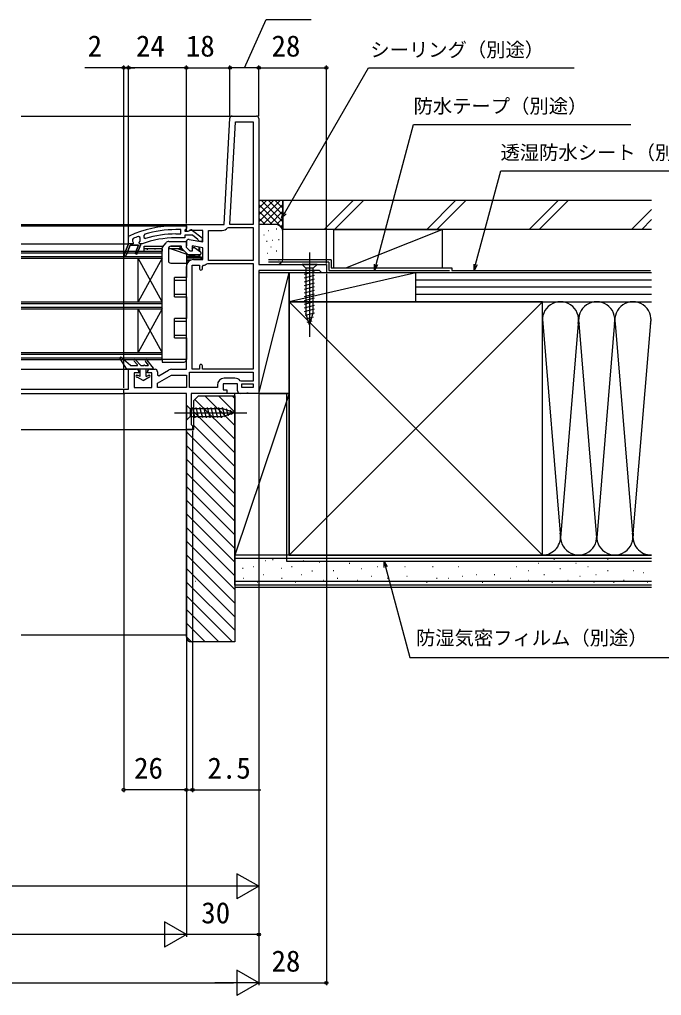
# Model space of a CAD drawing. Units: millimetres, scale not verified. Extents: x -525 to 525, y -783 to 778.
# Drawn here: x 108.8 to 374.8, y 7.7 to 412.3 of the extents above; entities that cross this region are included whole.
import ezdxf
from ezdxf.enums import TextEntityAlignment as Align

# ---------------------------------------------------------------- set-up
doc = ezdxf.new("R2010")
doc.units = ezdxf.units.MM
doc.header["$LTSCALE"] = 4
for name, color, linetype in [('0-3_YKK_11', 7, 'Continuous'), ('0-5_YKK_12', 2, 'Continuous'), ('0-6_YKK_13', 4, 'Continuous'), ('0-8_YKK_D', 6, 'Continuous'), ('0-A_YSS_K', 3, 'Continuous'), ('0-B_YSS_KE', 3, 'Continuous')]:
    doc.layers.add(name, color=color, linetype=linetype)
doc.styles.add('ＭＳ ゴシック', font='')
doc.styles.get('ＭＳ ゴシック').set_extended_font_data('MS Gothic')

msp = doc.modelspace()

# ---------------------------------------------------------------- linework, layer by layer
at = {"layer": '0-3_YKK_11'}
for p, q in [((196.949, 372.291), (207, 372.291)), ((162.8, 267.291), (165, 267.291)), ((198.1, 263.591), (193.7, 263.591))]:
    msp.add_line(p, q, dxfattribs=at)
for points in [[(179.174, 321.076), (184.8, 320.083), (184.8, 324.891), (179.444, 324.891), (178.576, 324.349), (178, 324.668), (178, 327.291), (193.642, 327.291), (195.95, 371.343)], [(208, 371.291), (208, 310.691), (236, 310.691), (236, 307.291), (234.1, 307.291), (233.6, 307.791), (233.1, 308.291), (208, 308.291), (208, 257.291), (203.758, 257.291), (203.575, 257.411), (203.025, 257.411), (202.842, 257.291), (200.2, 257.291)], [(173.633, 326.789), (178.001, 326.789), (178.001, 325.689), (177.563, 325.193), (177.301, 324.895), (177.301, 324.489), (178.701, 324.489), (179.101, 324.689)], [(173.633, 323.389), (175.701, 323.389), (175.701, 325.189), (173.633, 325.189)], [(180.517, 324.876), (184.501, 321.764), (184.501, 320.289), (183.399, 320.289), (182.9, 320.764), (182.708, 321.134), (180.462, 322.889), (177.301, 322.889), (177.301, 321.789), (173.633, 321.789)], [(205.6, 312.391), (187.2, 312.391), (187.2, 324.891), (192.865, 324.891)], [(195.076, 325.914), (195.458, 326.091), (205.6, 326.091), (205.6, 312.391)], [(155.901, 321.494), (155.601, 321.036), (155.601, 320.364), (155.976, 319.879), (155.901, 319.289), (154.001, 319.289), (152.229, 314.837), (154.001, 319.289), (154.001, 322.071), (154.29, 322.525)], [(152.972, 314.541), (154.663, 318.789), (158.14, 318.789), (156.766, 315.337), (157.509, 315.041), (159.001, 318.789), (159.001, 319.289), (158.501, 319.289), (158.426, 319.879), (158.801, 320.364), (158.801, 320.389), (158.801, 321.924), (158.126, 322.393)], [(160.756, 323.281), (160.401, 322.802), (160.401, 321.965), (161.048, 321.488)], [(180.9, 312.791), (184.8, 312.791), (184.8, 317.646), (180.4, 318.422), (180.4, 316.291), (179.5, 316.291), (178, 317.791), (178, 320.091)], [(159.618, 319.319), (159.447, 319.289), (159.001, 319.289), (159.001, 318.789), (157.509, 315.041), (156.766, 315.337), (158.14, 318.789), (154.663, 318.789), (152.972, 314.541)], [(171.973, 267.291), (178, 267.291), (178, 309.891)], [(183.4, 268.691), (183.4, 267.291), (180.4, 267.291), (180.4, 310.391), (183.4, 310.391), (183.4, 308.991)], [(205.6, 311.191), (205.6, 267.291), (184.6, 267.291), (184.6, 268.691)], [(184.6, 308.991), (184.6, 309.906), (185.048, 310.404)], [(186.455, 311.053), (186.8, 311.191), (205.6, 311.191)], [(199.2, 258.291), (199.2, 261.191), (193.2, 261.191), (193.2, 258.791), (194.8, 258.791), (194.8, 257.291), (180, 257.291), (180, 244.382), (180.25, 244.087), (180.5, 243.791), (180.5, 242.291), (178, 242.291), (178, 257.291), (152, 257.291), (152, 259.091), (154, 259.091), (154, 267.291), (157.3, 267.291)], [(158.3, 266.291), (158.3, 265.791), (156.4, 265.791), (156.4, 259.791), (163.6, 259.791), (163.6, 265.791), (161.8, 265.791), (161.8, 266.291)], [(166, 266.291), (166, 264.945), (166.567, 264.618), (170.523, 266.902)], [(179.2, 266.091), (205.6, 266.091), (205.6, 262.391), (200.692, 262.391), (200.31, 262.569)], [(190.8, 260.691), (190.8, 259.691), (179.2, 259.691), (179.2, 266.091)]]:
    msp.add_lwpolyline(points, dxfattribs=at)
for points in [[(196.045, 327.291), (198.278, 369.891), (205.6, 369.891), (205.6, 327.291)], [(178, 259.691), (166, 259.691), (166, 261.519), (171.839, 264.891), (178, 264.891)], [(205.6, 259.691), (201, 259.691), (201, 261.191), (205.6, 261.191)]]:
    msp.add_lwpolyline(points, close=True, dxfattribs=at)
for centre, radius, start, end in [((196.949, 371.291), 1, 90, 176.99997), ((207, 371.291), 1, 0.00001, 89.99999), ((173.633, 280.789), 46, 90.00001, 114.86598), ((173.633, 280.789), 44.4, 89.99999, 106.86019), ((179.901, 324.089), 1, 51.91328, 143.13011), ((192.865, 327.791), 2.9, 269.99999, 319.67978), ((173.633, 280.789), 44.4, 110.44221, 113.53922), ((173.633, 280.789), 41, 89.99999, 109.98888), ((173.633, 280.789), 42.6, 89.99999, 107.18277), ((179, 320.091), 1, 80.00002, 180), ((152.601, 314.689), 0.4, 158.30059, 338.30061), ((152.601, 314.689), 0.4, 158.30059, 338.30061), ((180.9, 309.891), 2.9, 90.00001, 179.99999), ((184, 308.991), 0.6, 179.99999, 0.00001), ((184.8, 312.791), 2.4, 275.9378, 313.60284), ((157.3, 266.291), 1, 0.00001, 89.99999), ((162.8, 266.291), 1, 90.00001, 179.99999), ((165, 266.291), 1, 0.00001, 89.99999), ((171.973, 264.391), 2.9, 89.99998, 119.99999), ((184, 268.691), 0.6, 359.99999, 180.00001), ((193.7, 260.691), 2.9, 90.00001, 179.99999), ((198.1, 260.691), 2.9, 40.36099, 89.99999), ((200.2, 258.291), 1, 180.00001, 269.99999)]:
    msp.add_arc(centre, radius, start, end, dxfattribs=at)
at = {"layer": '0-5_YKK_12'}
for p, q in [((109.5, 372.291), (196.949, 372.291)), ((109.5, 327.291), (178.5, 327.291)), ((109.5, 326.789), (177.501, 326.789)), ((109.5, 319.291), (154.001, 319.291)), ((109.502, 316.291), (168.001, 316.291)), ((109.502, 315.591), (168.001, 315.591)), ((168.001, 292.291), (168.001, 316.291)), ((168.001, 271.291), (168.001, 316.291)), ((109.502, 313.991), (168.001, 313.991)), ((109.502, 313.291), (168.001, 313.291)), ((158.001, 295.291), (158.001, 313.291)), ((168.001, 295.291), (158.001, 313.291)), ((168.001, 313.291), (158.001, 295.291)), ((109.502, 295.291), (168.001, 295.291)), ((109.502, 294.591), (168.001, 294.591)), ((109.502, 292.991), (168.001, 292.991)), ((109.502, 292.291), (168.001, 292.291)), ((158.001, 274.291), (158.001, 292.291)), ((168.001, 274.291), (158.001, 292.291)), ((168.001, 292.291), (158.001, 274.291)), ((109.502, 274.291), (168.001, 274.291)), ((109.502, 273.591), (168.001, 273.591)), ((109.502, 271.991), (168.001, 271.991)), ((109.502, 271.291), (168.001, 271.291)), ((109.5, 267.291), (154.5, 267.291)), ((109.5, 259.091), (152.5, 259.091)), ((109.5, 257.291), (152.5, 257.291)), ((200.2, 257.291), (194.3, 257.291)), ((109.5, 242.298), (178.5, 242.291))]:
    msp.add_line(p, q, dxfattribs=at)
at = {"layer": '0-6_YKK_13'}
for p, q in [((168.066, 317.873), (169.55, 319.728)), ((170.721, 320.291), (177.8, 320.291)), ((178.02, 320.291), (178, 320.291)), ((178, 320.091), (178, 320.291)), ((178, 320.091), (178, 318.498)), ((160.8, 317.291), (160.5, 317.291)), ((160.5, 316.29), (160.5, 317.291)), ((160.5, 316.29), (168, 316.29)), ((160.8, 318.291), (168.4, 318.291)), ((168, 317.291), (160.8, 317.291)), ((161.732, 316.946), (161.732, 316.846)), ((164.907, 317.046), (164.907, 316.946)), ((168, 271.291), (168, 317.686)), ((168, 317.291), (168, 316.29)), ((170.5, 317.291), (170.5, 312.291)), ((176.172, 317.291), (170.5, 317.291)), ((170.5, 316.29), (170.5, 316.29)), ((170.75, 317.952), (170.75, 317.291)), ((175.8, 318.291), (171.5, 318.291)), ((171.5, 318.291), (171.6, 318.291)), ((171.6, 318.291), (175.8, 318.291)), ((174.539, 317.291), (177.013, 316.449)), ((174.539, 317.291), (176.172, 317.291)), ((175.25, 318.291), (175.25, 317.291)), ((176, 317.67), (176, 318.091)), ((178.525, 314.937), (176.146, 317.316)), ((180.4, 317.098), (180.742, 317.691)), ((180.915, 317.791), (181.237, 317.791)), ((181.352, 317.755), (183.872, 315.99)), ((183.2, 317.929), (183.2, 316.461)), ((183.5, 316.25), (183.5, 317.876)), ((184, 315.744), (184, 315.091)), ((229, 315.691), (229, 280.691)), ((178, 315.463), (178, 311.291)), ((179.842, 312.591), (178, 312.591)), ((178, 312.291), (179.272, 312.291)), ((184, 313.791), (178.3, 313.791)), ((178.3, 313.791), (178.3, 313.491)), ((178.3, 313.491), (184, 313.491)), ((183.7, 314.791), (178.879, 314.791)), ((183.2, 314.791), (183.2, 314.091)), ((183.2, 314.091), (183.5, 314.091)), ((183.5, 314.091), (183.5, 314.791)), ((184, 313.491), (184, 312.791)), ((184.3, 312.791), (184.3, 313.491)), ((171.5, 311.291), (178, 311.291)), ((178, 311.291), (178, 305.291)), ((232.1, 310.691), (225.9, 310.691)), ((225.9, 310.691), (227.45, 309.141)), ((226.9, 306.714), (231.1, 307.84)), ((227.45, 309.141), (227.45, 290.607)), ((230.55, 309.141), (227.45, 309.141)), ((232.1, 310.691), (230.55, 309.141)), ((230.55, 290.607), (230.55, 309.141)), ((173, 297.291), (173, 305.291)), ((178, 305.291), (173, 305.291)), ((226.9, 305.161), (231.1, 306.287)), ((226.9, 303.608), (231.1, 304.734)), ((226.9, 302.056), (231.1, 303.181)), ((226.9, 300.503), (231.1, 301.628)), ((226.9, 298.95), (231.1, 300.075)), ((178, 298.291), (173, 298.291)), ((173, 297.291), (178, 297.291)), ((178, 297.291), (178, 298.291)), ((178, 297.291), (178, 288.291)), ((226.9, 297.397), (231.1, 298.522)), ((226.9, 295.844), (231.1, 296.969)), ((226.9, 294.291), (231.1, 295.416)), ((226.9, 292.738), (231.1, 293.863)), ((226.9, 291.185), (231.1, 292.311)), ((173, 280.291), (173, 288.291)), ((178, 288.291), (173, 288.291)), ((227.159, 289.702), (231.1, 290.758)), ((229, 285.691), (227.45, 290.607)), ((227.61, 288.27), (230.646, 289.083)), ((228.062, 286.838), (230.112, 287.387)), ((229, 285.691), (230.55, 290.607)), ((178, 281.291), (173, 281.291)), ((173, 280.291), (178, 280.291)), ((178, 280.291), (178, 281.291)), ((178, 280.291), (178, 271.291)), ((153.3, 267.291), (150.446, 271.831)), ((154.844, 268.839), (150.895, 272.219)), ((159.041, 268.855), (156.893, 271.163)), ((161.615, 271.137), (164.237, 267.775)), ((168, 271.291), (168, 270.291)), ((178, 271.291), (168, 271.291)), ((164, 267.291), (153.3, 267.291)), ((154.974, 268.791), (157.548, 268.791)), ((157.695, 269.127), (156.307, 270.618)), ((158.8, 264.236), (158.8, 267.291)), ((159.187, 268.791), (160.322, 268.791)), ((160.722, 268.791), (162.015, 268.791)), ((162.173, 269.113), (160.984, 270.646)), ((161.3, 264.236), (161.3, 267.291)), ((168, 270.291), (177, 270.291)), ((157.5, 264.791), (157.732, 264.791)), ((157.5, 263.991), (157.625, 263.991)), ((160.05, 262.591), (157.625, 263.991)), ((158.8, 264.236), (157.932, 264.737)), ((160.05, 262.591), (162.475, 263.991)), ((161.3, 264.236), (162.168, 264.737)), ((162.368, 264.791), (162.6, 264.791)), ((162.475, 263.991), (162.6, 263.991)), ((178, 252.39), (178, 246.19)), ((178, 252.39), (179.55, 250.84)), ((181.635, 247.19), (180.51, 251.39)), ((183.188, 247.19), (182.063, 251.39)), ((184.741, 247.19), (183.616, 251.39)), ((186.294, 247.19), (185.169, 251.39)), ((187.847, 247.19), (186.721, 251.39)), ((189.4, 247.19), (188.274, 251.39)), ((190.953, 247.19), (189.827, 251.39)), ((192.506, 247.191), (191.38, 251.39)), ((193.989, 247.449), (192.933, 251.391)), ((195.421, 247.901), (194.608, 250.937)), ((173, 249.29), (203, 249.291)), ((178, 246.19), (179.55, 247.74)), ((193.084, 250.841), (179.55, 250.84)), ((179.55, 250.84), (179.55, 247.74)), ((179.55, 247.74), (193.084, 247.741)), ((198, 249.291), (193.084, 250.841)), ((198, 249.291), (193.084, 247.741)), ((196.853, 248.352), (196.304, 250.402))]:
    msp.add_line(p, q, dxfattribs=at)
for points in [[(160.5, 317.291), (160.5, 318.291), (160.8, 318.291)], [(180.017, 314.371), (171.435, 317.291), (170.5, 317.291)], [(183.2, 313.791), (183.2, 314.091), (178, 314.091)], [(184.3, 313.491), (184, 313.491), (184, 313.791)], [(173, 304.291), (178, 304.291), (178, 305.291)], [(173, 287.291), (178, 287.291), (178, 288.291)]]:
    msp.add_lwpolyline(points, dxfattribs=at)
for centre, radius, start, end in [((170.721, 318.791), 1.5, 90, 141.34019), ((177.8, 320.091), 0.2, 0, 90), ((168.3, 317.686), 0.3, 141.34019, 180), ((171.5, 317.291), 1, 90, 180), ((175.8, 318.091), 0.2, 0, 90), ((176.5, 317.67), 0.5, 180, 225), ((180.915, 317.591), 0.2, 90, 150), ((181.237, 317.591), 0.2, 55, 90), ((183.7, 315.744), 0.3, 0, 55), ((171.5, 312.291), 1, 180, 270), ((178.3, 314.091), 0.3, 180, 270), ((178.3, 314.091), 0.6, 240, 270), ((178.879, 315.291), 0.5, 225, 270), ((180.5, 315.791), 1.5, 251.20957, 318.18969), ((183.8, 314.091), 0.3, 180, 270), ((183.7, 315.091), 0.3, 270, 0), ((184, 313.491), 0.3, 0, 90), ((150.7, 271.991), 0.3, 49.43895, 212.15282), ((156.6, 270.891), 0.4, 42.9326, 222.9326), ((161.3, 270.891), 0.4, 37.94551, 217.81232), ((177, 271.291), 1, 270, 0), ((154.974, 268.991), 0.2, 229.43895, 270), ((157.548, 268.991), 0.2, 270, 42.9326), ((159.187, 268.991), 0.2, 222.9326, 270), ((160.522, 268.791), 0.2, 0, 180), ((162.015, 268.991), 0.2, 270, 37.81232), ((164, 267.591), 0.3, 270, 37.94551), ((157.5, 264.391), 0.4, 90, 270), ((157.732, 264.391), 0.4, 60, 90), ((162.368, 264.391), 0.4, 90, 120), ((162.6, 264.391), 0.4, 270, 90)]:
    msp.add_arc(centre, radius, start, end, dxfattribs=at)
at = {"layer": '0-8_YKK_D'}
for p, q in [((152.005, 259.665), (152.005, 393.291)), ((154.001, 321.336), (154.001, 393.291)), ((154.001, 321.279), (154.001, 393.291)), ((178, 327.791), (178, 393.291)), ((178, 327.791), (178, 393.291)), ((196, 372.343), (196, 393.291)), ((196, 372.343), (196, 393.291)), ((208, 372.291), (208, 393.291)), ((208, 372.291), (208, 393.291)), ((236, 311.191), (236, 393.291)), ((152.005, 392.291), (135.951, 392.291)), ((154.001, 392.291), (152.005, 392.291)), ((178, 392.291), (154.001, 392.291)), ((154.001, 392.291), (156.551, 392.291)), ((178, 392.291), (196, 392.291)), ((208, 392.291), (196, 392.291)), ((208, 392.291), (236, 392.291)), ((236, 306.905), (236, 11.94)), ((152, 257.027), (152, 91.94)), ((208, 256.791), (208, 11.94)), ((178, 241.791), (178, 31.94)), ((178, 241.791), (178, 91.94)), ((178, 241.791), (178, 31.94)), ((180.5, 241.841), (180.5, 91.94)), ((208, 242.68), (208, 31.94)), ((208, 242.541), (208, 11.94)), ((208, 242.541), (208, 51.94)), ((178, 221.791), (178, 91.94)), ((178, 92.94), (152, 92.94)), ((178, 92.94), (175.45, 92.94)), ((178, 92.94), (180.5, 92.94)), ((180.5, 92.94), (208.827, 92.94)), ((208, 52.94), (198.907, 58.19)), ((198.907, 58.19), (198.907, 47.69)), ((197.5, 52.94), (18.5, 52.94)), ((208, 52.94), (189.813, 52.94)), ((208, 52.94), (198.907, 47.69)), ((178, 32.94), (168.907, 38.19)), ((168.907, 38.19), (168.907, 27.69)), ((167.5, 32.94), (-267.5, 32.94)), ((178, 32.94), (159.813, 32.94)), ((178, 32.94), (168.907, 27.69)), ((208, 32.94), (178, 32.94)), ((208, 12.94), (198.907, 18.19)), ((198.907, 18.19), (198.907, 7.69)), ((-297.5, 12.94), (197.5, 12.94)), ((208, 12.94), (189.813, 12.94)), ((208, 12.94), (198.907, 7.69)), ((208, 12.94), (236, 12.94))]:
    msp.add_line(p, q, dxfattribs=at)
for points in [[(202, 392.291), (210.986, 412.291), (229.713, 412.291)], [(217.436, 329.916), (218.711, 332.124), (253.448, 392.291), (338.694, 392.291)], [(255.887, 308.291), (256.547, 310.754), (272.076, 368.708), (362.121, 368.708)], [(297.153, 308.291), (297.813, 310.754), (308.215, 349.573), (416.79, 349.573)], [(219.303, 331.783), (217.436, 329.916), (218.12, 332.466)], [(257.207, 310.577), (255.887, 308.291), (255.887, 310.931)], [(298.473, 310.577), (297.153, 308.291), (297.153, 310.931)], [(259.882, 185.151), (259.882, 187.791), (261.202, 185.504)], [(259.882, 187.791), (260.542, 185.328), (270.601, 147.787), (392.421, 147.787)]]:
    msp.add_lwpolyline(points, dxfattribs=at)
for centre in [(152.005, 392.291), (154.001, 392.291), (154.001, 392.291), (178, 392.291), (178, 392.291), (196, 392.291), (196, 392.291), (208, 392.291), (208, 392.291), (236, 392.291), (152, 92.94), (178, 92.94), (178, 92.94), (180.5, 92.94), (208, 32.94), (236, 12.94)]:
    msp.add_circle(centre, 0.637, dxfattribs=at)
at = {"layer": '0-A_YSS_K'}
for p, q in [((208, 336.918), (208.373, 337.291)), ((218, 337.291), (208, 337.291)), ((208, 328.433), (216.858, 337.291)), ((208, 331.261), (214.029, 337.291)), ((208, 334.09), (211.201, 337.291)), ((209.142, 337.291), (218, 328.433)), ((211.971, 337.291), (218, 331.261)), ((214.799, 337.291), (218, 334.09)), ((217.627, 337.291), (218, 336.918)), ((218, 324.291), (218, 337.291)), ((247.11, 337.291), (235.11, 325.291)), ((251.353, 337.291), (239.353, 325.291)), ((289.537, 337.291), (277.537, 325.291)), ((293.779, 337.291), (281.779, 325.291)), ((331.963, 337.291), (319.963, 325.291)), ((336.206, 337.291), (324.206, 325.291)), ((208, 335.604), (218, 325.604)), ((208, 332.776), (213.485, 327.291)), ((209.686, 327.291), (218, 335.604)), ((212.515, 327.291), (218, 332.776)), ((370.658, 333.559), (362.389, 325.291)), ((208, 329.948), (210.675, 327.273)), ((215.325, 327.273), (218, 329.948)), ((370.658, 329.317), (366.632, 325.291)), ((215, 327.291), (208, 327.291)), ((211.857, 324.795), (212.057, 324.795)), ((215.195, 325.463), (215.395, 325.463)), ((217.205, 326.325), (218, 327.119)), ((218, 313.3), (218, 324.291)), ((239, 325.291), (239, 309.291)), ((239, 325.291), (284, 325.291)), ((244, 309.291), (284, 325.291)), ((284, 325.291), (284, 309.291)), ((210.001, 322.965), (210.201, 322.965)), ((211.189, 320.456), (211.389, 320.456)), ((213.526, 320.79), (213.726, 320.79)), ((216.196, 321.123), (216.396, 321.123)), ((212.923, 317.997), (213.123, 317.997)), ((215.195, 316.45), (215.395, 316.45)), ((211.523, 315.449), (211.723, 315.449)), ((213.192, 311.777), (213.392, 311.777)), ((216.196, 312.608), (216.396, 312.608)), ((208.3, 310.691), (215, 310.691)), ((208, 257.291), (220.5, 307.291)), ((273, 307.291), (220.5, 295.291)), ((284, 307.291), (239, 307.291)), ((370.658, 307.291), (273, 307.291)), ((273, 295.291), (273, 307.291)), ((370.658, 304.291), (273, 304.291)), ((370.658, 301.291), (273, 301.291)), ((370.658, 298.291), (273, 298.291)), ((220.5, 190.291), (325.5, 295.291)), ((220.5, 295.291), (325.5, 190.291)), ((273, 295.291), (370.658, 295.291)), ((325.5, 295.291), (370.658, 295.291)), ((325.506, 288.096), (332.842, 199.322)), ((363, 197.41), (370.501, 288.184)), ((340.342, 286.259), (333, 197.41)), ((348, 197.41), (340.658, 286.259)), ((355.39, 286.846), (348, 197.41)), ((355.661, 286.225), (363, 197.41)), ((185.631, 256.29), (198, 243.921)), ((191.288, 256.29), (198, 249.578)), ((196.945, 256.29), (198, 255.234)), ((220.5, 257.291), (198, 257.291)), ((198, 190.291), (198, 257.291)), ((220.5, 257.291), (198, 190.291)), ((220.5, 190.291), (220.5, 257.291)), ((181.487, 254.777), (198, 238.264)), ((181, 249.607), (198, 232.607)), ((181, 243.95), (198, 226.95)), ((178, 241.293), (198, 221.293)), ((178, 235.636), (198, 215.636)), ((178, 229.98), (198, 209.98)), ((178, 224.323), (198, 204.323)), ((178, 218.666), (198, 198.666)), ((178, 213.009), (198, 193.009)), ((178, 207.352), (198, 187.352)), ((178, 201.695), (198, 181.695)), ((178, 196.038), (198, 176.038)), ((178, 190.382), (198, 170.382)), ((220.5, 190.291), (198, 190.291)), ((325.5, 190.291), (370.658, 190.291)), ((370.658, 188.791), (198, 188.791)), ((210.565, 188.071), (210.765, 188.071)), ((213.684, 188.461), (213.884, 188.461)), ((226.481, 188.071), (226.681, 188.071)), ((233.108, 187.292), (233.308, 187.292)), ((237.199, 187.725), (237.399, 187.725)), ((245.44, 186.901), (245.64, 186.901)), ((261.924, 187.725), (262.124, 187.725)), ((274.217, 187.725), (274.417, 187.725)), ((284.931, 187.725), (285.131, 187.725)), ((298.118, 187.725), (298.318, 187.725)), ((307.184, 187.725), (307.384, 187.725)), ((323.667, 186.901), (323.867, 186.901)), ((330.26, 188.549), (330.46, 188.549)), ((339.326, 186.901), (339.526, 186.901)), ((352.512, 188.549), (352.712, 188.549)), ((359.106, 187.725), (359.306, 187.725)), ((368.996, 187.725), (369.196, 187.725)), ((178, 184.725), (198, 164.725)), ((201.275, 184.843), (201.475, 184.843)), ((205.623, 185.577), (205.823, 185.577)), ((209.744, 182.28), (209.944, 182.28)), ((217.192, 184.843), (217.392, 184.843)), ((221.54, 185.577), (221.74, 185.577)), ((225.661, 182.28), (225.861, 182.28)), ((229.989, 183.674), (230.189, 183.674)), ((238.847, 183.928), (239.047, 183.928)), ((250.385, 184.753), (250.585, 184.753)), ((256.979, 185.577), (257.179, 185.577)), ((268.448, 185.577), (268.648, 185.577)), ((279.986, 185.577), (280.186, 185.577)), ((290.701, 185.577), (290.9, 185.577)), ((298.118, 182.28), (298.318, 182.28)), ((305.535, 182.28), (305.735, 182.28)), ((314.601, 185.577), (314.801, 185.577)), ((319.546, 183.928), (319.746, 183.928)), ((326.139, 182.28), (326.339, 182.28)), ((332.733, 184.753), (332.933, 184.753)), ((344.271, 185.577), (344.471, 185.577)), ((347.568, 182.28), (347.768, 182.28)), ((352.512, 183.928), (352.713, 183.928)), ((363.227, 183.928), (363.427, 183.928)), ((367.347, 183.104), (367.547, 183.104)), ((178, 179.068), (198, 159.068)), ((181.584, 179.386), (181.784, 179.386)), ((370.658, 179.291), (198, 179.291)), ((198.547, 179.386), (198.747, 179.386)), ((201.503, 180.632), (201.703, 180.632)), ((207.272, 178.983), (207.472, 178.983)), ((214.463, 179.386), (214.663, 179.386)), ((217.419, 180.632), (217.619, 180.632)), ((223.188, 178.983), (223.388, 178.983)), ((229.8, 179.386), (230, 179.386)), ((234.726, 179.808), (234.926, 179.808)), ((240.495, 180.632), (240.695, 180.632)), ((248.737, 179.808), (248.937, 179.808)), ((254.506, 181.456), (254.706, 181.456)), ((261.099, 180.632), (261.299, 180.632)), ((269.272, 181.456), (269.472, 181.456)), ((277.514, 178.983), (277.714, 178.983)), ((281.635, 180.632), (281.835, 180.632)), ((286.58, 180.632), (286.78, 180.632)), ((292.349, 181.456), (292.549, 181.456)), ((300.59, 178.983), (300.79, 178.983)), ((312.129, 180.632), (312.329, 180.632)), ((319.546, 179.808), (319.746, 179.808)), ((329.436, 178.983), (329.636, 178.983)), ((336.029, 179.808), (336.229, 179.808)), ((340.974, 181.456), (341.174, 181.456)), ((346.743, 178.983), (346.943, 178.983)), ((354.985, 178.983), (355.185, 178.983)), ((359.106, 179.808), (359.306, 179.808)), ((368.996, 178.983), (369.196, 178.983)), ((370.658, 176.791), (198, 176.791)), ((178, 173.411), (197.121, 154.29)), ((178, 167.754), (191.464, 154.29)), ((178, 162.097), (185.808, 154.29)), ((109.5, 157.19), (178, 157.19)), ((178, 156.44), (180.151, 154.29))]:
    msp.add_line(p, q, dxfattribs=at)
for points in [[(220.5, 257.291), (220.5, 307.291), (208, 307.291), (208, 257.291)], [(273, 295.291), (273, 307.291), (220.5, 307.291), (220.5, 295.291)]]:
    msp.add_lwpolyline(points, close=True, dxfattribs=at)
for centre, radius, start, end in [((215, 324.291), 3, 360, 90), ((215.392, 313.27), 2.609, 261.34878, 358.26236), ((333, 287.791), 7.5, 348.21668, 191.78379), ((348, 287.791), 7.5, 348.21668, 191.78379), ((363, 287.791), 7.5, 348.21668, 191.78379), ((325.5, 197.791), 7.5, 270, 11.78353), ((340.5, 197.791), 7.5, 168.21646, 11.78353), ((355.5, 197.791), 7.5, 168.21646, 11.78353), ((370.5, 197.791), 7.5, 168.21646, 271.20759)]:
    msp.add_arc(centre, radius, start, end, dxfattribs=at)
at = {"layer": '0-B_YSS_KE'}
for p, q in [((370.658, 325.291), (218, 325.291)), ((238, 312.691), (212, 312.691)), ((237, 311.691), (212, 311.691)), ((288, 309.291), (288, 308.291)), ((288, 308.291), (370.342, 308.291)), ((325.5, 281.326), (325.5, 295.291)), ((325.5, 190.291), (325.5, 287.791)), ((219.5, 257.291), (219.5, 187.791)), ((370.658, 190.291), (198, 190.291)), ((198, 177.791), (198, 190.291)), ((219.5, 187.791), (370.658, 187.791)), ((370.658, 177.791), (198, 177.791))]:
    msp.add_line(p, q, dxfattribs=at)
for points in [[(370.658, 337.291), (218, 337.291), (218, 325.291)], [(237, 311.691), (237, 308.291), (287, 308.291)], [(238, 312.691), (238, 309.291), (288, 309.291)], [(325.5, 295.291), (220.5, 295.291), (220.5, 190.291), (325.5, 190.291)], [(178, 156.29), (178, 242.29), (181, 242.29), (181, 254.29), (183, 256.29), (198, 256.29)], [(198, 256.29), (198, 154.29), (180, 154.29)]]:
    msp.add_lwpolyline(points, dxfattribs=at)
msp.add_arc((180, 156.29), 2, 180.00001, 269.99999, dxfattribs=at)

# ---------------------------------------------------------------- texts
at = {"layer": '0-8_YKK_D', "style": 'ＭＳ ゴシック'}
for s, height, p in [('2', 8.798, (137.065, 394.291)), ('24', 8.798, (157.103, 394.291)), ('18', 8.798, (177.761, 394.291)), ('28', 8.798, (213.239, 394.291)), ('シーリング（別途）', 5.865, (254.188, 395.073)), ('防水テープ（別途）', 5.865, (272.103, 371.735)), ('透湿防水シート（別途）', 5.865, (308.128, 352.466)), ('防湿気密フィルム（別途）', 5.865, (273.091, 151.251)), ('26', 8.798, (156.307, 94.94)), ('2.5', 8.798, (186.714, 94.94)), ('30', 8.798, (184.136, 34.94)), ('28', 8.798, (213.239, 14.94))]:
    msp.add_text(s, height=height, dxfattribs=at).set_placement(p, align=Align.BOTTOM_LEFT)

doc.saveas('drawing.dxf')
